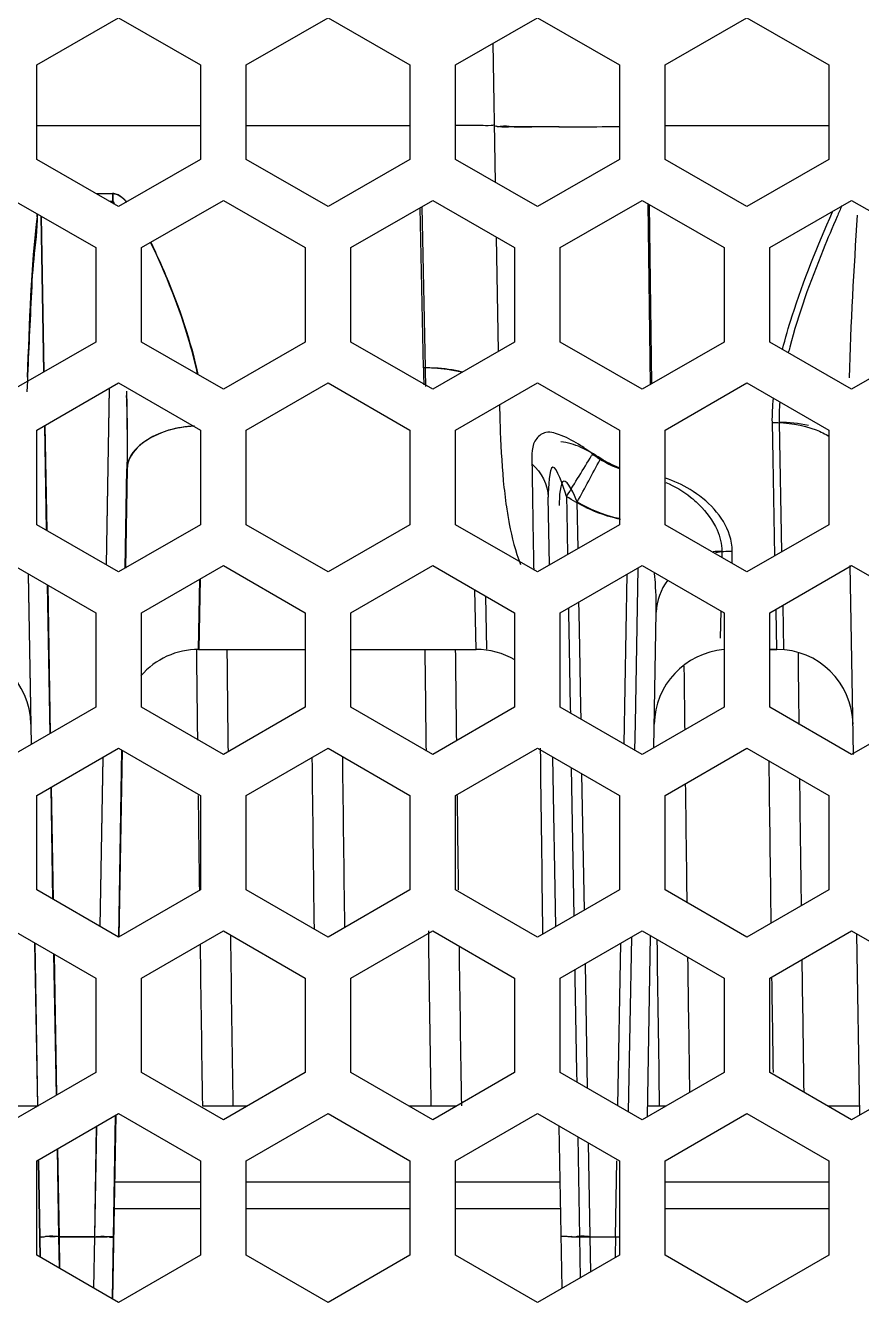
# Model space of a CAD drawing. Header units: millimetres. Extents: x 10297564 to 11610295, y -9287743 to -8409454.
# Drawn here: x 10488716 to 10489156, y -9079286 to -9078613 of the extents above; entities that cross this region are included whole.
import ezdxf

# ---------------------------------------------------------------- set-up
doc = ezdxf.new("R2010")
doc.units = ezdxf.units.MM
doc.header["$LTSCALE"] = 100
doc.layers.add('-0', color=7, linetype='Continuous')

# ---------------------------------------------------------------- blocks, each defined once
blk = doc.blocks.new('인버터 외형도')
at = {"layer": '-0', "linetype": 'Continuous'}
for p, q in [((89685.81, 52167.98), (89718.16, 52186.66)), ((89718.16, 52186.66), (89750.52, 52167.98)), ((89768.58, 52167.98), (89800.93, 52186.66)), ((89800.93, 52186.66), (89833.29, 52167.98)), ((89851.35, 52167.98), (89883.7, 52186.66)), ((89883.7, 52186.66), (89916.06, 52167.98)), ((89934.12, 52167.98), (89966.47, 52186.66)), ((89966.47, 52186.66), (89998.83, 52167.98)), ((89867.16, 52121.48), (89866.2, 52176.55)), ((89685.81, 52130.61), (89685.81, 52167.98)), ((89750.52, 52167.98), (89750.52, 52130.61)), ((89768.58, 52130.61), (89768.58, 52167.98)), ((89833.29, 52167.98), (89833.29, 52130.61)), ((89851.35, 52130.61), (89851.35, 52167.98)), ((89916.06, 52167.98), (89916.06, 52130.61)), ((89934.12, 52130.61), (89934.12, 52167.98)), ((89998.83, 52167.98), (89998.83, 52130.61)), ((89750.52, 52143.85), (89685.81, 52143.85)), ((89750.52, 52143.85), (89685.81, 52143.85)), ((89833.29, 52143.85), (89768.58, 52143.85)), ((89833.29, 52143.85), (89768.58, 52143.85)), ((89998.83, 52143.85), (89934.12, 52143.85)), ((89998.83, 52143.85), (89934.12, 52143.85)), ((89718.16, 52111.93), (89685.81, 52130.61)), ((89750.52, 52130.61), (89718.16, 52111.93)), ((89800.93, 52111.93), (89768.58, 52130.61)), ((89833.29, 52130.61), (89800.93, 52111.93)), ((89883.7, 52111.93), (89851.35, 52130.61)), ((89916.06, 52130.61), (89883.7, 52111.93)), ((89966.47, 52111.93), (89934.12, 52130.61)), ((89998.83, 52130.61), (89966.47, 52111.93)), ((89709.22, 52117.1), (89715.75, 52117.1)), ((89709.22, 52117.1), (89715.83, 52117.1)), ((89715.75, 52117.1), (89715.75, 52114.06)), ((89715.83, 52117.1), (89715.83, 52114.06)), ((89676.78, 52114.42), (89709.13, 52095.74)), ((89714.48, 52114.06), (89715.75, 52114.06)), ((89714.48, 52114.06), (89715.83, 52114.06)), ((89715.75, 52114.06), (89715.74, 52113.33)), ((89715.81, 52113.29), (89715.83, 52114.06)), ((89727.19, 52095.74), (89759.55, 52114.42)), ((89759.55, 52114.42), (89791.9, 52095.74)), ((89809.96, 52095.74), (89842.32, 52114.42)), ((89838.59, 52048.12), (89837.3, 52111.52)), ((89837.99, 52111.92), (89839.26, 52048.12)), ((89842.32, 52114.42), (89874.67, 52095.74)), ((89892.73, 52095.74), (89925.09, 52114.42)), ((89925.09, 52114.42), (89957.44, 52095.74)), ((89927.34, 52113.12), (89928.23, 52041.51)), ((89928.9, 52041.9), (89928.02, 52112.73)), ((89975.5, 52095.74), (90007.86, 52114.42)), ((90007.86, 52114.42), (90040.21, 52095.74)), ((89688.57, 52046.51), (89687.49, 52108.23)), ((89687.57, 52108.19), (89688.65, 52046.55)), ((89868.33, 52054.72), (89867.54, 52099.86)), ((89709.13, 52095.74), (89709.13, 52058.38)), ((89727.19, 52058.38), (89727.19, 52095.74)), ((89791.9, 52095.74), (89791.9, 52058.38)), ((89809.96, 52058.38), (89809.96, 52095.74)), ((89874.67, 52095.74), (89874.67, 52058.38)), ((89892.73, 52058.38), (89892.73, 52095.74)), ((89957.44, 52095.74), (89957.44, 52058.38)), ((89975.5, 52058.38), (89975.5, 52095.74)), ((89709.13, 52058.38), (89676.78, 52039.7)), ((89759.55, 52039.7), (89727.19, 52058.38)), ((89791.9, 52058.38), (89759.55, 52039.7)), ((89842.32, 52039.7), (89809.96, 52058.38)), ((89874.67, 52058.38), (89842.32, 52039.7)), ((89925.09, 52039.7), (89892.73, 52058.38)), ((89957.44, 52058.38), (89925.09, 52039.7)), ((90007.86, 52039.7), (89975.5, 52058.38)), ((90040.21, 52058.38), (90007.86, 52039.7)), ((89685.81, 52023.5), (89718.16, 52042.19)), ((89714.46, 52040.05), (89713.24, 51970.3)), ((89713.32, 51970.26), (89714.54, 52040.09)), ((89718.16, 52042.19), (89750.52, 52023.5)), ((89768.58, 52023.5), (89800.93, 52042.19)), ((89800.93, 52042.19), (89833.29, 52023.5)), ((89851.35, 52023.5), (89883.7, 52042.19)), ((89883.7, 52042.19), (89916.06, 52023.5)), ((89934.12, 52023.5), (89966.47, 52042.19)), ((89966.47, 52042.19), (89998.83, 52023.5)), ((89689.66, 51983.92), (89688.94, 52025.31)), ((89689.02, 52025.36), (89689.74, 51983.87)), ((89976.83, 52012), (89976.54, 52026.56)), ((89979.18, 52026.56), (89980.2, 51975.39)), ((89685.81, 51986.14), (89685.81, 52023.5)), ((89750.52, 52023.5), (89750.52, 51986.14)), ((89768.58, 51986.14), (89768.58, 52023.5)), ((89833.29, 52023.5), (89833.29, 51986.14)), ((89851.35, 51986.14), (89851.35, 52023.5)), ((89916.06, 52023.5), (89916.06, 51986.14)), ((89934.12, 51986.14), (89934.12, 52023.5)), ((89998.83, 52023.5), (89998.83, 51986.14)), ((89905.5, 52014.09), (89905.11, 52013.44)), ((89908.46, 52011.94), (89908.68, 52012.36)), ((89977.58, 51973.88), (89976.83, 52012)), ((89720.74, 51968.95), (89721.42, 52008.25)), ((89721.5, 52008.25), (89720.82, 51969)), ((89888.44, 51970.2), (89887.97, 51997.01)), ((89895.18, 51997.33), (89895.29, 51991.23)), ((89899.74, 51976.72), (89899.41, 51995.12)), ((89895.29, 51991.23), (89895.59, 51974.33)), ((89718.16, 51967.46), (89685.81, 51986.14)), ((89750.52, 51986.14), (89718.16, 51967.46)), ((89800.93, 51967.46), (89768.58, 51986.14)), ((89833.29, 51986.14), (89800.93, 51967.46)), ((89883.7, 51967.46), (89851.35, 51986.14)), ((89916.06, 51986.14), (89883.7, 51967.46)), ((89966.47, 51967.46), (89934.12, 51986.14)), ((89998.83, 51986.14), (89966.47, 51967.46)), ((89956.59, 51975.58), (89956.54, 51973.2)), ((89960.63, 51970.84), (89960.72, 51975.6)), ((89676.78, 51969.95), (89709.13, 51951.27)), ((89727.19, 51951.27), (89759.55, 51969.95)), ((89759.55, 51969.95), (89791.9, 51951.27)), ((89809.96, 51951.27), (89842.32, 51969.95)), ((89842.32, 51969.95), (89874.67, 51951.27)), ((89892.73, 51951.27), (89925.09, 51969.95)), ((89923.37, 51968.96), (89922.29, 51907.4)), ((89925.09, 51969.95), (89957.44, 51951.27)), ((89975.5, 51951.27), (90007.86, 51969.95)), ((90008.64, 51895.24), (90007.33, 51969.94)), ((90007.86, 51969.95), (90040.21, 51951.27)), ((89682.44, 51966.68), (89683.62, 51899.18)), ((89683.7, 51899.22), (89682.52, 51966.63)), ((89749.75, 51936.84), (89750.31, 51964.61)), ((89750.4, 51964.67), (89749.83, 51936.84)), ((89918, 51899.32), (89919.17, 51966.53)), ((89691.06, 51903.48), (89690.04, 51962.3)), ((89690.12, 51962.25), (89691.14, 51903.52)), ((89859.45, 51936.84), (89858.98, 51960.33)), ((89863.16, 51957.91), (89863.58, 51936.93)), ((89900.18, 51951.4), (89900.11, 51955.53)), ((89980.62, 51954.23), (89980.97, 51936.84)), ((89709.13, 51951.27), (89709.13, 51913.91)), ((89727.19, 51913.91), (89727.19, 51951.27)), ((89791.9, 51951.27), (89791.9, 51913.91)), ((89809.96, 51913.91), (89809.96, 51951.27)), ((89874.67, 51951.27), (89874.67, 51913.91)), ((89892.73, 51913.91), (89892.73, 51951.27)), ((89895.97, 51953.14), (89896, 51951.33)), ((89896, 51951.33), (89896.25, 51937.3)), ((89900.43, 51937.37), (89900.18, 51951.4)), ((89929.69, 51897.89), (89930.63, 51951.56)), ((89956.12, 51952.03), (89955.9, 51941.32)), ((89957.44, 51951.27), (89957.44, 51913.91)), ((89975.5, 51913.91), (89975.5, 51951.27)), ((89978.02, 51952.16), (89978.01, 51952.72)), ((89978.33, 51936.84), (89978.02, 51952.16)), ((89749.75, 51936.84), (89791.9, 51936.84)), ((89749.83, 51936.84), (89791.9, 51936.84)), ((89809.96, 51936.84), (89859.45, 51936.84)), ((89809.96, 51936.84), (89859.45, 51936.84)), ((89896.25, 51937.3), (89896.66, 51913.98)), ((89900.84, 51914.05), (89900.43, 51937.37)), ((89978.33, 51936.84), (89975.5, 51936.84)), ((89975.5, 51936.84), (89978.33, 51936.84)), ((89709.13, 51913.91), (89676.78, 51895.23)), ((89759.55, 51895.23), (89727.19, 51913.91)), ((89791.9, 51913.91), (89759.55, 51895.23)), ((89842.32, 51895.23), (89809.96, 51913.91)), ((89874.67, 51913.91), (89842.32, 51895.23)), ((89925.09, 51895.23), (89892.73, 51913.91)), ((89896.66, 51913.98), (89896.7, 51911.62)), ((89900.92, 51909.18), (89900.84, 51914.05)), ((89957.44, 51913.91), (89925.09, 51895.23)), ((90007.86, 51895.23), (89975.5, 51913.91)), ((90040.21, 51913.91), (90007.86, 51895.23)), ((89922.29, 51907.4), (89922.1, 51896.95)), ((89685.81, 51879.03), (89718.16, 51897.71)), ((89718.16, 51897.71), (89750.52, 51879.03)), ((89768.58, 51879.03), (89800.93, 51897.71)), ((89800.93, 51897.71), (89833.29, 51879.03)), ((89851.35, 51879.03), (89883.7, 51897.71)), ((89883.7, 51897.71), (89916.06, 51879.03)), ((89934.12, 51879.03), (89966.47, 51897.71)), ((89966.47, 51897.71), (89998.83, 51879.03)), ((89711.91, 51894.11), (89710.75, 51827.27)), ((89710.82, 51827.23), (89711.99, 51894.15)), ((89718.19, 51822.99), (89719.48, 51896.95)), ((89719.56, 51896.91), (89718.27, 51822.99)), ((89890.94, 51827.17), (89889.77, 51894.21)), ((89897.08, 51889.99), (89898.11, 51831.31)), ((89902.25, 51833.7), (89901.3, 51887.55)), ((89685.81, 51841.67), (89685.81, 51879.03)), ((89692.2, 51837.98), (89691.43, 51882.28)), ((89691.51, 51882.33), (89692.29, 51837.93)), ((89750.52, 51879.03), (89750.52, 51841.67)), ((89768.58, 51841.67), (89768.58, 51879.03)), ((89833.29, 51879.03), (89833.29, 51841.67)), ((89851.35, 51841.67), (89851.35, 51879.03)), ((89916.06, 51879.03), (89916.06, 51841.67)), ((89934.12, 51841.67), (89934.12, 51879.03)), ((89998.83, 51879.03), (89998.83, 51841.67)), ((89718.16, 51822.99), (89685.81, 51841.67)), ((89750.52, 51841.67), (89718.16, 51822.99)), ((89800.93, 51822.99), (89768.58, 51841.67)), ((89833.29, 51841.67), (89800.93, 51822.99)), ((89883.7, 51822.99), (89851.35, 51841.67)), ((89916.06, 51841.67), (89883.7, 51822.99)), ((89966.47, 51822.99), (89934.12, 51841.67)), ((89998.83, 51841.67), (89966.47, 51822.99)), ((89676.78, 51825.48), (89709.13, 51806.8)), ((89727.19, 51806.8), (89759.55, 51825.48)), ((89759.55, 51825.48), (89791.9, 51806.8)), ((89809.96, 51806.8), (89842.32, 51825.48)), ((89842.32, 51825.48), (89874.67, 51806.8)), ((89892.73, 51806.8), (89925.09, 51825.48)), ((89920.81, 51823.01), (89919.59, 51753.93)), ((89925.09, 51825.48), (89957.44, 51806.8)), ((89927.15, 51751.95), (89928.4, 51823.57)), ((89975.5, 51806.8), (90007.86, 51825.48)), ((90007.86, 51825.48), (90040.21, 51806.8)), ((90011.13, 51752.65), (90009.88, 51824.31)), ((89684.99, 51820.74), (89686.12, 51756.15)), ((89686.2, 51756.2), (89685.07, 51820.69)), ((89915.5, 51756.29), (89916.62, 51820.59)), ((89693.56, 51760.44), (89692.58, 51816.36)), ((89692.67, 51816.31), (89693.64, 51760.49)), ((89903.49, 51763.23), (89902.62, 51812.51)), ((89709.13, 51806.8), (89709.13, 51769.44)), ((89727.19, 51769.44), (89727.19, 51806.8)), ((89791.9, 51806.8), (89791.9, 51769.44)), ((89809.96, 51769.44), (89809.96, 51806.8)), ((89874.67, 51806.8), (89874.67, 51769.44)), ((89892.73, 51769.44), (89892.73, 51806.8)), ((89898.48, 51810.12), (89898.53, 51806.9)), ((89898.53, 51806.9), (89899.19, 51769.55)), ((89957.44, 51806.8), (89957.44, 51769.44)), ((89975.5, 51769.44), (89975.5, 51806.8)), ((89709.13, 51769.44), (89676.78, 51750.76)), ((89759.55, 51750.76), (89727.19, 51769.44)), ((89791.9, 51769.44), (89759.55, 51750.76)), ((89842.32, 51750.76), (89809.96, 51769.44)), ((89874.67, 51769.44), (89842.32, 51750.76)), ((89925.09, 51750.76), (89892.73, 51769.44)), ((89899.19, 51769.55), (89899.26, 51765.67)), ((89957.44, 51769.44), (89925.09, 51750.76)), ((90007.86, 51750.76), (89975.5, 51769.44)), ((90040.21, 51769.44), (90007.86, 51750.76)), ((89673.02, 51756.25), (89686.3, 51756.25)), ((89751.27, 51756.25), (89763.31, 51756.25)), ((89763.31, 51756.25), (89769.07, 51756.25)), ((89832.8, 51756.25), (89841.57, 51756.25)), ((89841.57, 51756.25), (89851.84, 51756.25)), ((89927.22, 51756.25), (89931.86, 51756.25)), ((89931.86, 51756.25), (89934.61, 51756.25)), ((89998.34, 51756.25), (90011.06, 51756.25)), ((89685.81, 51734.56), (89718.16, 51753.24)), ((89715.69, 51679.95), (89716.96, 51752.55)), ((89717.04, 51752.6), (89715.77, 51679.9)), ((89718.16, 51753.24), (89750.52, 51734.56)), ((89768.58, 51734.56), (89800.93, 51753.24)), ((89800.93, 51753.24), (89833.29, 51734.56)), ((89851.35, 51734.56), (89883.7, 51753.24)), ((89883.7, 51753.24), (89916.06, 51734.56)), ((89934.12, 51734.56), (89966.47, 51753.24)), ((89966.47, 51753.24), (89998.83, 51734.56)), ((89709.37, 51748.17), (89708.61, 51704.54)), ((89708.68, 51704.54), (89709.44, 51748.21)), ((89893.43, 51684.14), (89892.32, 51748.27)), ((89899.65, 51744.04), (89900.35, 51704.54)), ((89904.53, 51704.55), (89903.87, 51741.6)), ((89694.53, 51704.54), (89693.93, 51739.25)), ((89694.01, 51739.3), (89694.62, 51704.54)), ((89685.81, 51697.2), (89685.81, 51734.56)), ((89687.16, 51696.42), (89686.49, 51734.58)), ((89687.24, 51696.38), (89686.57, 51734.58)), ((89750.52, 51734.56), (89750.52, 51697.2)), ((89768.58, 51697.2), (89768.58, 51734.56)), ((89833.29, 51734.56), (89833.29, 51697.2)), ((89851.35, 51697.2), (89851.35, 51734.56)), ((89914.6, 51704.54), (89915.12, 51734.58)), ((89916.06, 51734.56), (89916.06, 51697.2)), ((89934.12, 51697.2), (89934.12, 51734.56)), ((89998.83, 51734.56), (89998.83, 51697.2)), ((89750.52, 51726.16), (89716.5, 51726.16)), ((89833.29, 51726.16), (89768.58, 51726.16)), ((89892.7, 51726.16), (89851.35, 51726.16)), ((89998.83, 51726.16), (89934.12, 51726.16)), ((89750.52, 51715.58), (89716.31, 51715.58)), ((89833.29, 51715.58), (89768.58, 51715.58)), ((89892.89, 51715.58), (89851.35, 51715.58)), ((89998.83, 51715.58), (89934.12, 51715.58)), ((89694.73, 51692.05), (89694.52, 51704.54)), ((89694.53, 51704.54), (89708.61, 51704.54)), ((89694.6, 51704.54), (89694.81, 51692.01)), ((89708.68, 51704.54), (89694.62, 51704.54)), ((89708.61, 51704.54), (89708.27, 51684.23)), ((89708.36, 51684.18), (89708.7, 51704.54)), ((89900.35, 51704.54), (89905.28, 51704.54)), ((89900.35, 51704.54), (89900.63, 51688.11)), ((89904.53, 51704.54), (89916.06, 51704.54)), ((89904.77, 51690.53), (89904.53, 51704.54)), ((89905.28, 51704.54), (89914.61, 51704.54)), ((89914.6, 51704.54), (89914.47, 51697.16)), ((89718.16, 51678.52), (89685.81, 51697.2)), ((89750.52, 51697.2), (89718.16, 51678.52)), ((89800.93, 51678.52), (89768.58, 51697.2)), ((89833.29, 51697.2), (89800.93, 51678.52)), ((89883.7, 51678.52), (89851.35, 51697.2)), ((89916.06, 51697.2), (89883.7, 51678.52)), ((89914.47, 51697.16), (89914.45, 51696.2)), ((89966.47, 51678.52), (89934.12, 51697.2)), ((89998.83, 51697.2), (89966.47, 51678.52))]:
    blk.add_line(p, q, dxfattribs=at)
for centre, radius, start, end in [((89859.16, 51246.57), 897.5, 90.05521, 90.48607), ((89881.38, 54244.67), 2101.26, 270.29526, 270.46095), ((89882.31, 54202.39), 2058.98, 270.27697, 270.44394), ((89876.15, 54948.27), 2804.88, 270.45155, 270.81242), ((89875.04, 54988.09), 2844.71, 270.4682, 270.82369), ((90370.71, 51947.36), 402.05, 155.7959, 156.4468), ((90163.99, 52009.44), 186.57, 165.4427, 166.1464), ((89839.44, 51984.94), 63.19, 86.881, 90.774), ((90258.03, 52056.37), 419.51, 181.1263, 182.0417), ((89840.11, 51985.19), 62.94, 87.3431, 90.7772), ((90255.95, 52056.29), 416.76, 181.1234, 182.1316), ((89839.7, 51988.55), 59.57, 81.9379, 86.936), ((89750.84, 51975.8), 49.4, 93.2728, 99.7359), ((88401.74, 52928.32), 1759.86, 328.06086, 328.67716), ((87194.1, 53460.17), 3076.54, 331.56233, 331.91808), ((90019.86, 52014.54), 149.97, 188.2039, 190.7627), ((89929.57, 52049.33), 62.36, 244.6081, 257.9739), ((89928.65, 52043.69), 56.52, 255.7849, 257.1108), ((89956.38, 51938.91), 36.67, 89.6792, 95.1251), ((89960.5, 51939.03), 36.57, 89.6506, 100.1991), ((89794.22, 51953.28), 136.42, 4.7949, 5.8375), ((89653.39, 51906.74), 30.1, 1, 89.9999), ((89749.83, 51906.74), 30.1, 90.0001, 139.4368), ((134893.05, 52441.15), 45146.98, 180.640044, 180.685544), ((134893.05, 52441.15), 45134.94, 180.640035, 180.69148), ((134983.35, 52441.15), 45146.98, 180.640035, 180.691095), ((134983.35, 52441.15), 45134.94, 180.640386, 180.686001), ((89859.45, 51906.74), 30.1, 59.3649, 89.9998), ((89959.95, 51906.74), 30.1, 94.9202, 179), ((89978.33, 51906.74), 30.1, 1, 89.9999), ((135118.79, 52441.15), 45134.94, 180.641958, 180.677954), ((135073.64, 52441.15), 45134.94, 180.648648, 180.680523), ((135028.5, 52441.15), 45146.98, 180.689675, 180.782907), ((134938.2, 52441.15), 45146.98, 180.694186, 180.780625), ((134938.2, 52441.15), 45134.94, 180.69421, 180.779828), ((135118.79, 52441.15), 45146.98, 180.696245, 180.77743), ((135073.64, 52441.15), 45134.94, 180.707518, 180.767507), ((135118.79, 52441.15), 45134.94, 180.705316, 180.768872), ((134893.05, 52441.15), 45146.98, 180.713414, 180.760825), ((134983.35, 52441.15), 45134.94, 180.713582, 180.761005), ((134893.05, 52441.15), 45134.94, 180.783764, 180.869467), ((134983.35, 52441.15), 45146.98, 180.781398, 180.869235), ((135073.64, 52441.15), 45146.98, 180.785774, 180.869235), ((134893.05, 52441.15), 45146.98, 180.787987, 180.869235), ((134983.35, 52441.15), 45134.94, 180.789316, 180.869467), ((135073.64, 52441.15), 45134.94, 180.794869, 180.862699), ((135118.79, 52441.15), 45134.94, 180.795866, 180.862614), ((135118.79, 52441.15), 45146.98, 180.80507, 180.852482), ((89897.78, 51860.56), 156.04, 269.7728, 270.9427), ((89917.58, 51872.15), 167.63, 268.9825, 269.4971)]:
    blk.add_arc(centre, radius, start, end, dxfattribs=at)
for points, knots in [([(89861.23, 52144.06), (89860.54, 52144.06), (89857.31, 52144.08), (89854.08, 52144.06), (89851.52, 52144.04)], [0, 0, 0, 0, 0.210999, 1, 1, 1, 1]), ([(89866.77, 52143.85), (89866.77, 52144.29), (89863.81, 52143.48), (89862.64, 52144.05), (89861.23, 52144.06)], [0, 0, 0, 0, 0.237851, 1, 1, 1, 1]), ([(89866.92, 52143.78), (89866.88, 52143.79), (89866.83, 52143.8), (89866.77, 52143.83), (89866.77, 52143.85)], [0, 0, 0, 0, 0.693277, 1, 1, 1, 1]), ([(89892.21, 52143.44), (89886.16, 52143.41), (89877.8, 52143.79), (89869.25, 52143.24), (89866.92, 52143.78)], [0, 0, 0, 0, 0.71659, 1, 1, 1, 1]), ([(89892.26, 52143.43), (89888.66, 52143.42), (89882.65, 52143.57), (89874.16, 52143.11), (89870.66, 52144.09), (89867.45, 52143.36), (89867.44, 52143.85)], [0, 0, 0, 0, 0.434216, 0.754284, 0.941183, 1, 1, 1, 1]), ([(89719.1, 52115.84), (89718.61, 52116.19), (89717.57, 52116.83), (89716.36, 52117.1), (89715.75, 52117.1)], [0, 0, 0, 0, 0.4941, 1, 1, 1, 1]), ([(89721.3, 52113.76), (89720.97, 52114.14), (89720.28, 52114.88), (89719.51, 52115.54), (89719.1, 52115.84)], [0, 0, 0, 0, 0.495032, 1, 1, 1, 1]), ([(89715.75, 52114.06), (89715.89, 52114.07), (89716.16, 52113.61), (89716.25, 52113.26), (89716.32, 52113)], [0, 0, 0, 0, 0.343007, 1, 1, 1, 1]), ([(89715.83, 52114.06), (89715.97, 52114.07), (89716.25, 52113.59), (89716.34, 52113.22), (89716.41, 52112.95)], [0, 0, 0, 0, 0.340457, 1, 1, 1, 1]), ([(89720.58, 52114.62), (89720.72, 52114.48), (89720.98, 52114.21), (89721.23, 52113.92), (89721.36, 52113.78)], [0, 0, 0, 0, 0.501152, 1, 1, 1, 1]), ([(89980.54, 52055.44), (89981.67, 52059.9), (89987.15, 52078.43), (89994.38, 52096.39), (90000.32, 52109.84)], [0, 0, 0, 0, 0.238257, 1, 1, 1, 1]), ([(89682.06, 52038.72), (89682.4, 52050.39), (89683.39, 52067.89), (89684.36, 52091.3), (89686.25, 52103.02), (89686, 52108.94)], [0, 0, 0, 0, 0.497809, 0.747411, 1, 1, 1, 1]), ([(90002.15, 52108.02), (90000.25, 52103.66), (89993.16, 52086.76), (89986.82, 52069.48), (89983.41, 52056.33)], [0, 0, 0, 0, 0.25952, 1, 1, 1, 1]), ([(89749.36, 52045.59), (89748.47, 52049.88), (89743.83, 52067.81), (89736.94, 52085.11), (89730.79, 52097.82)], [0, 0, 0, 0, 0.237105, 1, 1, 1, 1]), ([(89730.86, 52097.85), (89732.97, 52093.49), (89740.5, 52076.58), (89746.67, 52058.94), (89749.45, 52045.55)], [0, 0, 0, 0, 0.261404, 1, 1, 1, 1]), ([(89868.7, 52033.48), (89868.75, 52030.84), (89869, 52020.83), (89869.52, 52010.83), (89870.2, 52003.49)], [0, 0, 0, 0, 0.263975, 1, 1, 1, 1]), ([(89748.12, 52025.13), (89744.68, 52024.94), (89734.34, 52023.67), (89721.55, 52015.73), (89721.42, 52008.25)], [0, 0, 0, 0, 0.315063, 1, 1, 1, 1]), ([(89742.48, 52024.49), (89739.58, 52023.99), (89731, 52021.91), (89721.61, 52014.47), (89721.5, 52008.25)], [0, 0, 0, 0, 0.321194, 1, 1, 1, 1]), ([(89893.1, 52021.45), (89891.19, 52022.2), (89887.55, 52023.57), (89881.15, 52019.3), (89881.46, 52013.65), (89881.53, 52010.25)], [0, 0, 0, 0, 0.297593, 0.507089, 1, 1, 1, 1]), ([(89881.53, 52010.25), (89881.59, 52005.74), (89881.8, 51991.7), (89882.02, 51977.66), (89882.2, 51968.12)], [0, 0, 0, 0, 0.320592, 1, 1, 1, 1]), ([(89895.18, 51997.33), (89893.82, 52001.36), (89888.86, 52016.62), (89887.9, 52001.01), (89887.97, 51997)], [0, 0, 0, 0, 0.514971, 1, 1, 1, 1]), ([(89899.43, 51995.12), (89898.25, 51998.18), (89892.93, 52009.21), (89892.31, 51997.01), (89892.23, 51993.73)], [0, 0, 0, 0, 0.499914, 1, 1, 1, 1]), ([(89960.72, 51975.6), (89960.61, 51977.74), (89959.03, 51987.87), (89950.83, 51995.89), (89944.03, 52000.06)], [0, 0, 0, 0, 0.211585, 1, 1, 1, 1]), ([(89944.23, 51997.05), (89945.41, 51996.09), (89949.56, 51992.36), (89953.04, 51987.78), (89954.7, 51984.08)], [0, 0, 0, 0, 0.273024, 1, 1, 1, 1]), ([(89687.02, 51704.74), (89687.02, 51704.23), (89690.23, 51705), (89691.52, 51704.52), (89693.02, 51704.6)], [0, 0, 0, 0, 0.252144, 1, 1, 1, 1]), ([(89694.62, 51704.54), (89692.84, 51704.51), (89691.2, 51705.21), (89687.1, 51704), (89687.09, 51704.74)], [0, 0, 0, 0, 0.70612, 1, 1, 1, 1]), ([(89708.6, 51704.54), (89709.27, 51704.53), (89710.59, 51704.51), (89711.92, 51704.52), (89712.58, 51704.52)], [0, 0, 0, 0, 0.502474, 1, 1, 1, 1]), ([(89708.68, 51704.54), (89710.44, 51704.51), (89712.06, 51705.2), (89716.16, 51704.01), (89716.16, 51704.74)], [0, 0, 0, 0, 0.706783, 1, 1, 1, 1]), ([(89712.58, 51704.52), (89713.28, 51704.53), (89714.37, 51704.56), (89715.46, 51704.6), (89715.85, 51704.67)], [0, 0, 0, 0, 0.639185, 1, 1, 1, 1]), ([(89715.85, 51704.67), (89715.91, 51704.68), (89715.97, 51704.69), (89716.08, 51704.72), (89716.08, 51704.74)], [0, 0, 0, 0, 0.724375, 1, 1, 1, 1]), ([(89894.04, 51704.6), (89893.8, 51704.61), (89893.57, 51704.68), (89893.08, 51704.66), (89893.08, 51704.74)], [0, 0, 0, 0, 0.753704, 1, 1, 1, 1]), ([(89897.16, 51704.52), (89896.57, 51704.53), (89895.53, 51704.54), (89894.49, 51704.57), (89894.04, 51704.6)], [0, 0, 0, 0, 0.569863, 1, 1, 1, 1]), ([(89904.5, 51704.54), (89902.78, 51704.51), (89901.18, 51705.19), (89897.23, 51704.03), (89897.21, 51704.74)], [0, 0, 0, 0, 0.708125, 1, 1, 1, 1])]:
    blk.add_open_spline(points, degree=3, knots=knots, dxfattribs=at)
for points in [[(89715.83, 52117.1), (89717.62, 52117.1), (89719.32, 52115.88), (89720.58, 52114.62)], [(89682.17, 52044.46), (89682.92, 52066), (89683.52, 52087.61), (89686.16, 52109)], [(90006.99, 52044.27), (90007.65, 52065.73), (90008.79, 52087.17), (90010.23, 52108.59)], [(89853.99, 52046.51), (89850.41, 52047.41), (89846.72, 52047.89), (89843.03, 52048.06)], [(89853.81, 52046.38), (89851.92, 52046.87), (89849.99, 52047.26), (89848.05, 52047.53)], [(89721.19, 52037.3), (89721.46, 52027.62), (89721.59, 52017.93), (89721.42, 52008.25)], [(89721.22, 52038.93), (89721.52, 52028.7), (89721.68, 52018.47), (89721.5, 52008.25)], [(89976.54, 52026.56), (89976.48, 52029.75), (89976.64, 52032.95), (89976.95, 52036.12)], [(89979.46, 52034.65), (89979.23, 52031.96), (89979.13, 52029.25), (89979.18, 52026.56)], [(89976.54, 52026.56), (89982.38, 52026.62), (89988.36, 52025.76), (89993.8, 52023.64)], [(89990.88, 52025.33), (89987.06, 52026.21), (89983.1, 52026.6), (89979.18, 52026.56)], [(89900.8, 52016.73), (89898.32, 52017.83), (89895.66, 52018.77), (89892.95, 52018.87)], [(89900.83, 52017.39), (89898.39, 52018.97), (89895.81, 52020.4), (89893.1, 52021.45)], [(89993.8, 52023.64), (89995.61, 52022.93), (89997.38, 52022.07), (89999.03, 52021.03)], [(89908.68, 52012.36), (89906.14, 52013.97), (89903.54, 52015.5), (89900.8, 52016.73)], [(89905.5, 52014.09), (89903.99, 52015.25), (89902.43, 52016.36), (89900.83, 52017.39)], [(89905.5, 52014.09), (89908.72, 52011.71), (89912.29, 52009.71), (89916.04, 52008.31)], [(89881.53, 52010.25), (89885.15, 52006.93), (89887.89, 52001.91), (89887.97, 51997.01)], [(89916.02, 52008.57), (89913.46, 52009.58), (89911, 52010.87), (89908.68, 52012.36)], [(89944.03, 52000.06), (89940.98, 52001.92), (89937.68, 52003.46), (89934.26, 52004.49)], [(89870.2, 52003.49), (89870.53, 52000.03), (89870.93, 51996.58), (89871.42, 51993.14)], [(89934.4, 52002.83), (89937.9, 52001.37), (89941.26, 51999.42), (89944.23, 51997.05)], [(89902.83, 51992.99), (89900.18, 51994.25), (89897.61, 51995.69), (89895.18, 51997.33)], [(89899.41, 51995.12), (89904.19, 51992.35), (89909.41, 51990.26), (89914.77, 51988.9)], [(89872.53, 51986.53), (89873.58, 51981.03), (89874.97, 51975.55), (89877.01, 51970.33)], [(89954.7, 51984.08), (89955.88, 51981.43), (89956.61, 51978.48), (89956.59, 51975.58)], [(89930.63, 51951.56), (89930.71, 51955.94), (89930.54, 51960.32), (89930.17, 51964.69)], [(89935.14, 51964.12), (89932.44, 51960.58), (89930.71, 51956.01), (89930.63, 51951.56)]]:
    blk.add_open_spline(points, degree=3, dxfattribs=at)

msp = doc.modelspace()

# ---------------------------------------------------------------- block references
at = {"xscale": 1.333333333333333, "yscale": 1.333333333333333, "zscale": 1.333333333333333}
msp.add_blockref('인버터 외형도', (10369140.57, -9148190.99), dxfattribs=at)

doc.saveas('drawing.dxf')
